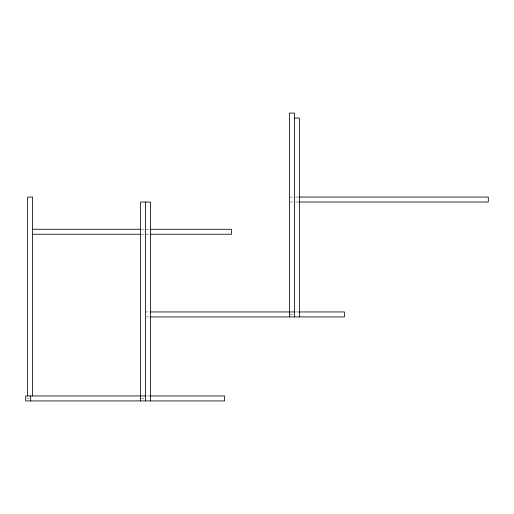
<?xml version="1.0" encoding="UTF-8"?>
<svg xmlns="http://www.w3.org/2000/svg" width="514" height="514" viewBox="0 0 514 514"><rect width="100%" height="100%" fill="white"/><g stroke="black" fill="none" stroke-linecap="round" stroke-linejoin="round"><path stroke-width="0.39" stroke-dasharray="2.57 1.93" d="M290.237 197.061L295.049 197.061M295.852 197.061L298.255 197.061M290.237 202.034L295.049 202.034M295.852 202.034L298.255 202.034M141.658 229.263L149.677 229.263M141.658 234.236L149.677 234.236M145.533 311.947L149.542 311.947M295.479 311.947L297.889 311.947M290.147 314.433L293.7 314.433M146.329 316.92L149.529 316.92M146.779 395.947L149.992 395.947M27.12 398.434L29.253 398.434M141.273 398.434L144.82 398.434"/><path stroke-width="0.77" d="M294.406 118.053L299.379 118.053L299.379 316.92M299.058 197.061L488.3 197.061L488.3 202.034L299.058 202.034M32.607 229.263L140.862 229.263M150.48 229.263L231.467 229.263L231.467 234.236L150.48 234.236M32.607 234.236L140.862 234.236M150.345 311.947L294.406 311.947M298.692 311.947L344.393 311.947L344.393 316.92L150.332 316.92M140.367 395.947L25.7 395.947L25.7 400.92L224.567 400.92L224.567 395.947L149.992 395.947M140.56 395.947L145.533 395.947M294.406 316.92L294.406 113.08L289.433 113.08L289.433 316.92M150.506 400.92L150.506 202.053L140.56 202.053L140.56 400.92M145.533 202.053L145.533 400.92M32.607 395.947L32.607 197.08L27.634 197.08L27.634 395.947M30.673 395.947L30.673 400.92"/></g></svg>
